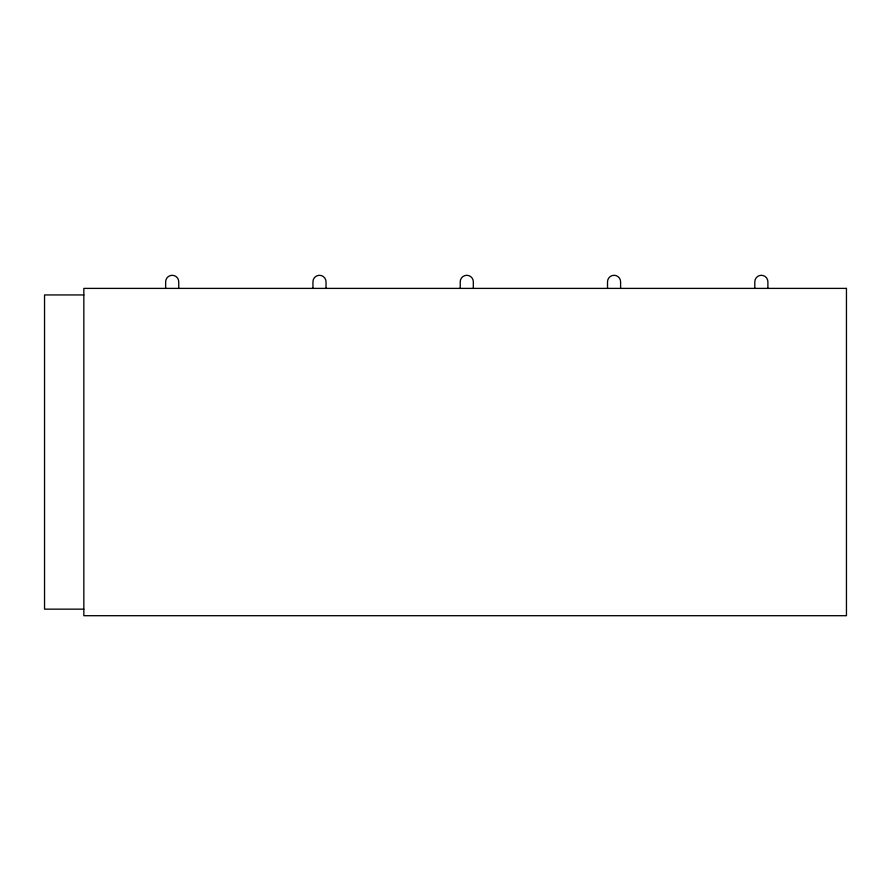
<?xml version="1.0" encoding="UTF-8"?>
<svg xmlns="http://www.w3.org/2000/svg" width="891" height="891" viewBox="0 0 891 891"><rect width="100%" height="100%" fill="white"/><g stroke="black" fill="none" stroke-linecap="round" stroke-linejoin="round"><path stroke-width="1.34" d="M83.832 294.943L44.55 294.943L44.55 609.154L83.832 609.154M767.897 288.394L767.897 281.846A6.549 6.549 0 0 0 761.348 275.297A6.549 6.549 0 0 0 754.8 281.846L754.8 288.394M620.604 288.394L620.604 281.846A6.549 6.549 0 0 0 614.066 275.297A6.549 6.549 0 0 0 607.517 281.846L607.517 288.394M473.321 288.394L473.321 281.846A6.549 6.549 0 0 0 466.773 275.297A6.549 6.549 0 0 0 460.224 281.846L460.224 288.394M326.028 288.394L326.028 281.846A6.549 6.549 0 0 0 319.49 275.297A6.549 6.549 0 0 0 312.941 281.846L312.941 288.394M178.746 288.394L178.746 281.846A6.549 6.549 0 0 0 172.197 275.297A6.549 6.549 0 0 0 165.648 281.846L165.648 288.394M846.45 288.394L83.832 288.394L83.832 615.703L846.45 615.703L846.45 288.394"/></g></svg>
